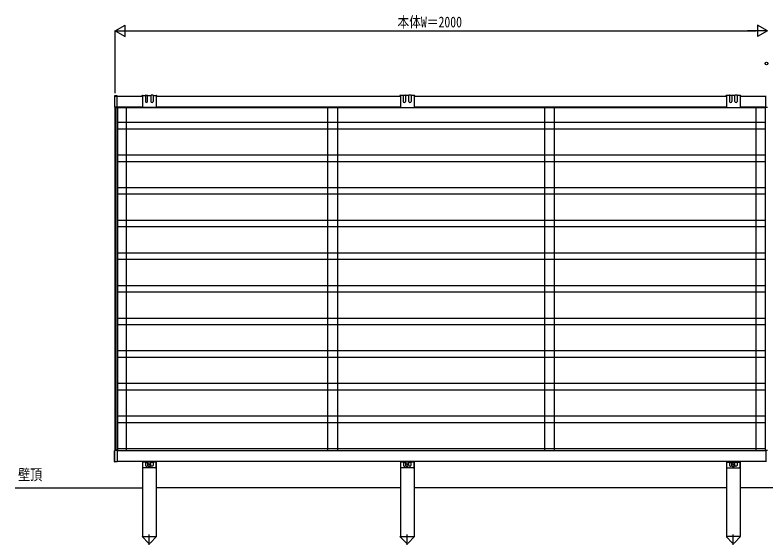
# Model space of a CAD drawing. Units: millimetres, scale not verified. Extents: x -4205 to 4205, y -2970 to 2970.
# Drawn here: x -2312 to -9, y -484 to 1140 of the extents above; entities that cross this region are included whole.
import ezdxf
from ezdxf.enums import TextEntityAlignment as Align

# ---------------------------------------------------------------- set-up
doc = ezdxf.new("R2010")
doc.units = ezdxf.units.MM
doc.header["$LTSCALE"] = 16
for name, color, linetype in [('0-1_USER1', 3, 'Continuous'), ('0-2_YKK_A1', 4, 'Continuous'), ('0-3_YKK_D', 6, 'Continuous')]:
    doc.layers.add(name, color=color, linetype=linetype)
doc.styles.add('ＭＳ ゴシック', font='')
doc.styles.get('ＭＳ ゴシック').set_extended_font_data('MS Gothic')

msp = doc.modelspace()

# ---------------------------------------------------------------- linework, layer by layer
at = {"layer": '0-2_YKK_A1'}
for p, q in [((-2006.98, 891.55), (-2002.48, 891.55)), ((-2006.98, 891.32), (-2006.98, 858.68)), ((-1999.3, 892.73), (-2006.04, 892.31)), ((-1998.98, 891.55), (-1921.48, 891.55)), ((-1923.42, 892.02), (-1921.48, 892.02)), ((-1921.48, 893.53), (-1912.48, 893.53)), ((-1921.48, 892.03), (-1921.48, 856.16)), ((-1912.48, 893.53), (-1912.48, 875.11)), ((-1911.48, 894.53), (-1906.48, 894.53)), ((-1905.48, 875.11), (-1905.48, 893.53)), ((-1905.48, 893.53), (-1895.48, 893.53)), ((-1895.48, 893.53), (-1895.48, 875.11)), ((-1889.48, 894.53), (-1894.48, 894.53)), ((-1888.48, 893.53), (-1888.48, 875.11)), ((-1888.48, 893.53), (-1879.48, 893.53)), ((-1879.48, 892.03), (-1879.48, 856.16)), ((-1879.48, 891.95), (-1877.52, 891.94)), ((-1879.48, 891.55), (-1130.48, 891.55)), ((-1130.48, 891.93), (-1132.44, 891.92)), ((-1121.48, 893.51), (-1130.48, 893.51)), ((-1130.48, 891.93), (-1130.48, 856.14)), ((-1121.48, 893.51), (-1121.48, 875.09)), ((-1120.48, 894.51), (-1115.48, 894.51)), ((-1114.48, 893.51), (-1114.48, 875.09)), ((-1104.48, 893.51), (-1114.48, 893.51)), ((-1104.48, 875.09), (-1104.48, 893.51)), ((-1098.48, 894.51), (-1103.48, 894.51)), ((-1097.48, 893.51), (-1097.48, 875.09)), ((-1088.48, 893.51), (-1097.48, 893.51)), ((-1088.48, 892.01), (-1088.48, 856.14)), ((-1086.54, 892), (-1088.48, 892)), ((-1088.48, 891.55), (-130.48, 891.55)), ((-130.48, 891.95), (-132.44, 891.94)), ((-121.48, 893.53), (-130.48, 893.53)), ((-130.48, 891.95), (-130.48, 856.16)), ((-121.48, 893.53), (-121.48, 875.11)), ((-120.48, 894.53), (-115.48, 894.53)), ((-114.48, 893.53), (-114.48, 875.11)), ((-104.48, 893.53), (-114.48, 893.53)), ((-104.48, 875.11), (-104.48, 893.53)), ((-98.48, 894.53), (-103.48, 894.53)), ((-97.48, 893.53), (-97.48, 875.11)), ((-88.48, 893.53), (-97.48, 893.53)), ((-88.48, 892.03), (-88.48, 856.16)), ((-86.54, 892.02), (-88.48, 892.02)), ((-88.48, 891.55), (-9.48, 891.55)), ((-9.48, 891.48), (-9.48, 892.28)), ((-9.48, 858.25), (-9.48, 891.48)), ((-1999.3, 857.27), (-2006.04, 857.68)), ((-2005.68, 857.05), (-1998.48, 857.05)), ((-2005.68, 857.05), (-2005.68, -193.95)), ((-2003.48, 857.05), (-2003.48, -193.95)), ((-2001.48, 857.4), (-2001.48, 857.05)), ((-1921.48, 857.55), (-1998.98, 857.55)), ((-11.48, 855.55), (-1998.48, 855.55)), ((-1970.48, -194.45), (-1970.48, 857.55)), ((-1879.48, 856.16), (-1921.48, 856.16)), ((-1130.48, 857.55), (-1879.48, 857.55)), ((-1352.48, -194.45), (-1352.48, 857.55)), ((-1322.48, -194.45), (-1322.48, 857.55)), ((-1130.48, 856.14), (-1088.48, 856.14)), ((-130.48, 857.55), (-1088.48, 857.55)), ((-687.48, -194.45), (-687.48, 857.55)), ((-657.48, -194.45), (-657.48, 857.55)), ((-130.48, 856.16), (-88.48, 856.16)), ((-9.48, 857.55), (-88.48, 857.55)), ((-39.48, -194.45), (-39.48, 857.55)), ((-4.28, 857.05), (-11.48, 857.05)), ((-9.48, 857.45), (-9.48, 858.25)), ((-11.48, 810.55), (-1998.48, 810.55)), ((-11.48, 790.55), (-1998.48, 790.55)), ((-11.48, 710.55), (-1998.48, 710.55)), ((-11.48, 690.55), (-1998.48, 690.55)), ((-11.48, 610.55), (-1998.48, 610.55)), ((-11.48, 590.55), (-1998.48, 590.55)), ((-11.48, 510.55), (-1998.48, 510.55)), ((-11.48, 490.55), (-1998.48, 490.55)), ((-11.48, 410.55), (-1998.48, 410.55)), ((-11.48, 390.55), (-1998.48, 390.55)), ((-11.48, 310.55), (-1998.48, 310.55)), ((-11.48, 290.55), (-1998.48, 290.55)), ((-11.48, 210.55), (-1998.48, 210.55)), ((-11.48, 190.55), (-1998.48, 190.55)), ((-11.48, 110.55), (-1998.48, 110.55)), ((-11.48, 90.55), (-1998.48, 90.55)), ((-11.48, 10.55), (-1998.48, 10.55)), ((-11.48, -9.45), (-1998.48, -9.45)), ((-11.48, -89.45), (-1998.48, -89.45)), ((-11.48, -109.45), (-1998.48, -109.45)), ((-2006.98, -194.45), (-2006.98, -228.45)), ((-2006.98, -228.22), (-2006.98, -195.58)), ((-1999.3, -194.17), (-2006.04, -194.58)), ((-2002.15, -193.95), (-2002.15, -194.34)), ((-1998.98, -194.45), (-9.48, -194.45)), ((-11.48, -189.45), (-1998.48, -189.45)), ((-9.48, -194.35), (-9.48, -195.15)), ((-9.48, -195.15), (-9.48, -228.39)), ((-1999.3, -229.63), (-2006.04, -229.22)), ((-9.48, -228.45), (-1998.98, -228.45)), ((-1921.48, -228.45), (-1921.48, -458.45)), ((-1920.98, -228.45), (-1920.98, -245.42)), ((-1911.98, -229.92), (-1920.98, -229.92)), ((-1911.98, -228.42), (-1911.98, -240.42)), ((-1904.98, -240.42), (-1904.98, -228.42)), ((-1895.98, -229.92), (-1904.98, -229.92)), ((-1895.98, -240.42), (-1895.98, -228.42)), ((-1888.98, -228.42), (-1888.98, -240.42)), ((-1879.98, -229.92), (-1888.98, -229.92)), ((-1879.98, -228.45), (-1879.98, -245.42)), ((-1879.48, -228.45), (-1879.48, -458.45)), ((-1130.48, -228.45), (-1130.48, -458.45)), ((-1129.98, -228.45), (-1129.98, -245.42)), ((-1120.98, -229.92), (-1129.98, -229.92)), ((-1120.98, -228.42), (-1120.98, -240.42)), ((-1113.98, -240.42), (-1113.98, -228.42)), ((-1104.98, -229.92), (-1113.98, -229.92)), ((-1104.98, -240.42), (-1104.98, -228.42)), ((-1097.98, -228.42), (-1097.98, -240.42)), ((-1088.98, -229.92), (-1097.98, -229.92)), ((-1088.98, -228.45), (-1088.98, -245.42)), ((-1088.48, -228.45), (-1088.48, -458.45)), ((-130.48, -228.45), (-130.48, -458.45)), ((-129.98, -228.45), (-129.98, -245.42)), ((-129.98, -229.92), (-120.98, -229.92)), ((-120.98, -228.42), (-120.98, -240.42)), ((-113.98, -240.42), (-113.98, -228.42)), ((-113.98, -229.92), (-104.98, -229.92)), ((-104.98, -240.42), (-104.98, -228.42)), ((-97.98, -228.42), (-97.98, -240.42)), ((-97.98, -229.92), (-88.98, -229.92)), ((-88.98, -228.45), (-88.98, -245.42)), ((-88.48, -228.45), (-88.48, -458.45)), ((-9.48, -228.39), (-9.48, -229.19)), ((-1881.98, -247.42), (-1918.98, -247.42)), ((-1910.98, -230.92), (-1905.98, -230.92)), ((-1909.98, -242.42), (-1906.98, -242.42)), ((-1889.98, -230.92), (-1894.98, -230.92)), ((-1890.98, -242.42), (-1893.98, -242.42)), ((-1090.98, -247.42), (-1127.98, -247.42)), ((-1119.98, -230.92), (-1114.98, -230.92)), ((-1118.98, -242.42), (-1115.98, -242.42)), ((-1098.98, -230.92), (-1103.98, -230.92)), ((-1099.98, -242.42), (-1102.98, -242.42)), ((-127.98, -247.42), (-90.98, -247.42)), ((-119.98, -230.92), (-114.98, -230.92)), ((-118.98, -242.42), (-115.98, -242.42)), ((-98.98, -230.92), (-103.98, -230.92)), ((-99.98, -242.42), (-102.98, -242.42)), ((-2312.25, -308.45), (-1921.48, -308.45)), ((-1130.48, -308.45), (-1879.48, -308.45)), ((-130.48, -308.45), (-1088.48, -308.45)), ((869.52, -308.45), (-88.48, -308.45)), ((-1921.68, -459.45), (-1921.68, -458.45)), ((-1921.68, -458.45), (-1879.28, -458.45)), ((-1921.68, -459.45), (-1904, -477)), ((-1900.48, -483.96), (-1900.48, -451.49)), ((-1879.28, -459.45), (-1896.96, -477)), ((-1879.28, -458.45), (-1879.28, -459.45)), ((-1130.68, -459.45), (-1130.68, -458.45)), ((-1130.68, -458.45), (-1088.28, -458.45)), ((-1130.68, -459.45), (-1113, -477)), ((-1109.48, -483.96), (-1109.48, -451.49)), ((-1088.28, -459.45), (-1105.96, -477)), ((-1088.28, -458.45), (-1088.28, -459.45)), ((-130.68, -458.45), (-130.68, -459.45)), ((-88.28, -458.45), (-130.68, -458.45)), ((-130.68, -459.45), (-113, -477)), ((-109.48, -483.96), (-109.48, -451.49)), ((-88.28, -459.45), (-105.96, -477)), ((-88.28, -459.45), (-88.28, -458.45))]:
    msp.add_line(p, q, dxfattribs=at)
for points in [[(-1998.98, 857.57), (-1998.98, 858.25), (-1998.98, 891.75), (-1998.98, 892.43)], [(-1998.48, 857.05), (-1998.48, -193.95), (-2005.68, -193.95)], [(-11.48, 857.05), (-11.48, -193.95), (-4.28, -193.95)], [(-1998.98, -194.47), (-1998.98, -195.15), (-1998.98, -228.65), (-1998.98, -229.33)]]:
    msp.add_lwpolyline(points, dxfattribs=at)
for centre, radius in [((-1900.48, -236.42), 2.1), ((-1900.48, -243.42), 1.65), ((-1109.48, -236.42), 2.1), ((-1109.48, -243.42), 1.65), ((-109.48, -236.42), 2.1), ((-109.48, -243.42), 1.65)]:
    msp.add_circle(centre, radius, dxfattribs=at)
for centre, radius, start, end in [((-2005.98, 891.32), 1, 93.5, 180), ((-1999.28, 892.43), 0.3, 0, 93.5), ((-1921.48, 891.53), 2, 90, 165.81731), ((-1911.48, 893.53), 1, 90, 180), ((-1906.48, 893.53), 1, 0, 90), ((-1894.48, 893.53), 1, 90, 180), ((-1889.48, 893.53), 1, 0, 90), ((-1879.48, 891.53), 2, 11.91722, 90), ((-1130.48, 891.51), 2, 90, 168.08278), ((-1120.48, 893.51), 1, 90, 180), ((-1115.48, 893.51), 1, 0, 90), ((-1103.48, 893.51), 1, 90, 180), ((-1098.48, 893.51), 1, 0, 90), ((-1088.48, 891.51), 2, 14.18269, 90), ((-130.48, 891.53), 2, 90, 168.08278), ((-120.48, 893.53), 1, 90, 180), ((-115.48, 893.53), 1, 0, 90), ((-103.48, 893.53), 1, 90, 180), ((-98.48, 893.53), 1, 0, 90), ((-88.48, 891.53), 2, 14.18269, 90), ((-9.28, 892.28), 0.2, 93.5, 180), ((-2005.98, 858.68), 1, 180, 266.5), ((-1999.28, 857.57), 0.3, 266.5, 0), ((-1908.98, 875.11), 3.5, 180.00009, 359.99984), ((-1891.98, 875.11), 3.5, 180.00016, 359.99991), ((-1117.98, 875.09), 3.5, 180.00009, 359.99984), ((-1100.98, 875.09), 3.5, 180.00016, 359.99991), ((-117.98, 875.11), 3.5, 180.00009, 359.99984), ((-100.98, 875.11), 3.5, 180.00016, 359.99991), ((-9.28, 857.45), 0.202, 179.93968, 269.38321), ((-2005.98, -195.58), 1, 93.5, 180), ((-1999.28, -194.47), 0.3, 0, 93.5), ((-9.28, -194.35), 0.202, 90.61679, 180.06032), ((-2005.98, -228.22), 1, 180, 266.5), ((-1999.28, -229.33), 0.3, 266.5, 0), ((-1910.98, -229.92), 1, 180, 270), ((-1905.98, -229.92), 1, 270, 0), ((-1894.98, -229.92), 1, 180, 270), ((-1889.98, -229.92), 1, 270, 0), ((-1119.98, -229.92), 1, 180, 270), ((-1114.98, -229.92), 1, 270, 0), ((-1103.98, -229.92), 1, 180, 270), ((-1098.98, -229.92), 1, 270, 0), ((-119.98, -229.92), 1, 180, 270), ((-114.98, -229.92), 1, 270, 0), ((-103.98, -229.92), 1, 180, 270), ((-98.98, -229.92), 1, 270, 0), ((-9.28, -229.19), 0.2, 180, 266.5), ((-1918.98, -245.42), 2, 180, 270), ((-1909.98, -240.42), 2, 180, 270), ((-1906.98, -240.42), 2, 270, 0), ((-1893.98, -240.42), 2, 180, 270), ((-1890.98, -240.42), 2, 270, 0), ((-1881.98, -245.42), 2, 270, 0), ((-1127.98, -245.42), 2, 180, 270), ((-1118.98, -240.42), 2, 180, 270), ((-1115.98, -240.42), 2, 270, 0), ((-1102.98, -240.42), 2, 180, 270), ((-1099.98, -240.42), 2, 270, 0), ((-1090.98, -245.42), 2, 270, 0), ((-127.98, -245.42), 2, 180, 270), ((-118.98, -240.42), 2, 180, 270), ((-115.98, -240.42), 2, 270, 0), ((-102.98, -240.42), 2, 180, 270), ((-99.98, -240.42), 2, 270, 0), ((-90.98, -245.42), 2, 270, 0), ((-1900.48, -473.45), 5, 225.20979, 314.79021), ((-1109.48, -473.45), 5, 225.20979, 314.79021), ((-109.48, -473.45), 5, 225.20979, 314.79021)]:
    msp.add_arc(centre, radius, start, end, dxfattribs=at)
at = {"layer": '0-3_YKK_D'}
for p, q in [((-2004.98, 1091.55), (-1974.67, 1109.05)), ((-1974.67, 1074.05), (-1974.67, 1109.05)), ((-4.98, 1091.55), (-35.29, 1109.05)), ((-35.29, 1109.05), (-35.29, 1074.05)), ((-2004.98, 900.69), (-2004.98, 1092.55)), ((-2004.98, 1091.55), (-1974.67, 1074.05)), ((-2004.98, 1091.55), (-1944.36, 1091.55)), ((-1969.98, 1091.55), (-39.98, 1091.55)), ((-4.98, 1091.55), (-65.6, 1091.55)), ((-4.98, 1091.55), (-35.29, 1074.05))]:
    msp.add_line(p, q, dxfattribs=at)
msp.add_circle((-7.48, 991.55), 4.25, dxfattribs=at)

# ---------------------------------------------------------------- texts
at = {"layer": '0-1_USER1', "style": 'ＭＳ ゴシック', "width": 0.8}
msp.add_text('壁頂', height=33.99, dxfattribs=at).set_placement((-2302.93, -295.61), align=Align.BOTTOM_LEFT)
at = {"layer": '0-3_YKK_D', "style": 'ＭＳ ゴシック', "width": 0.8}
msp.add_text('本体W＝2000', height=32.99, dxfattribs=at).set_placement((-1139.38, 1092.35), align=Align.BOTTOM_LEFT)

doc.saveas('drawing.dxf')
